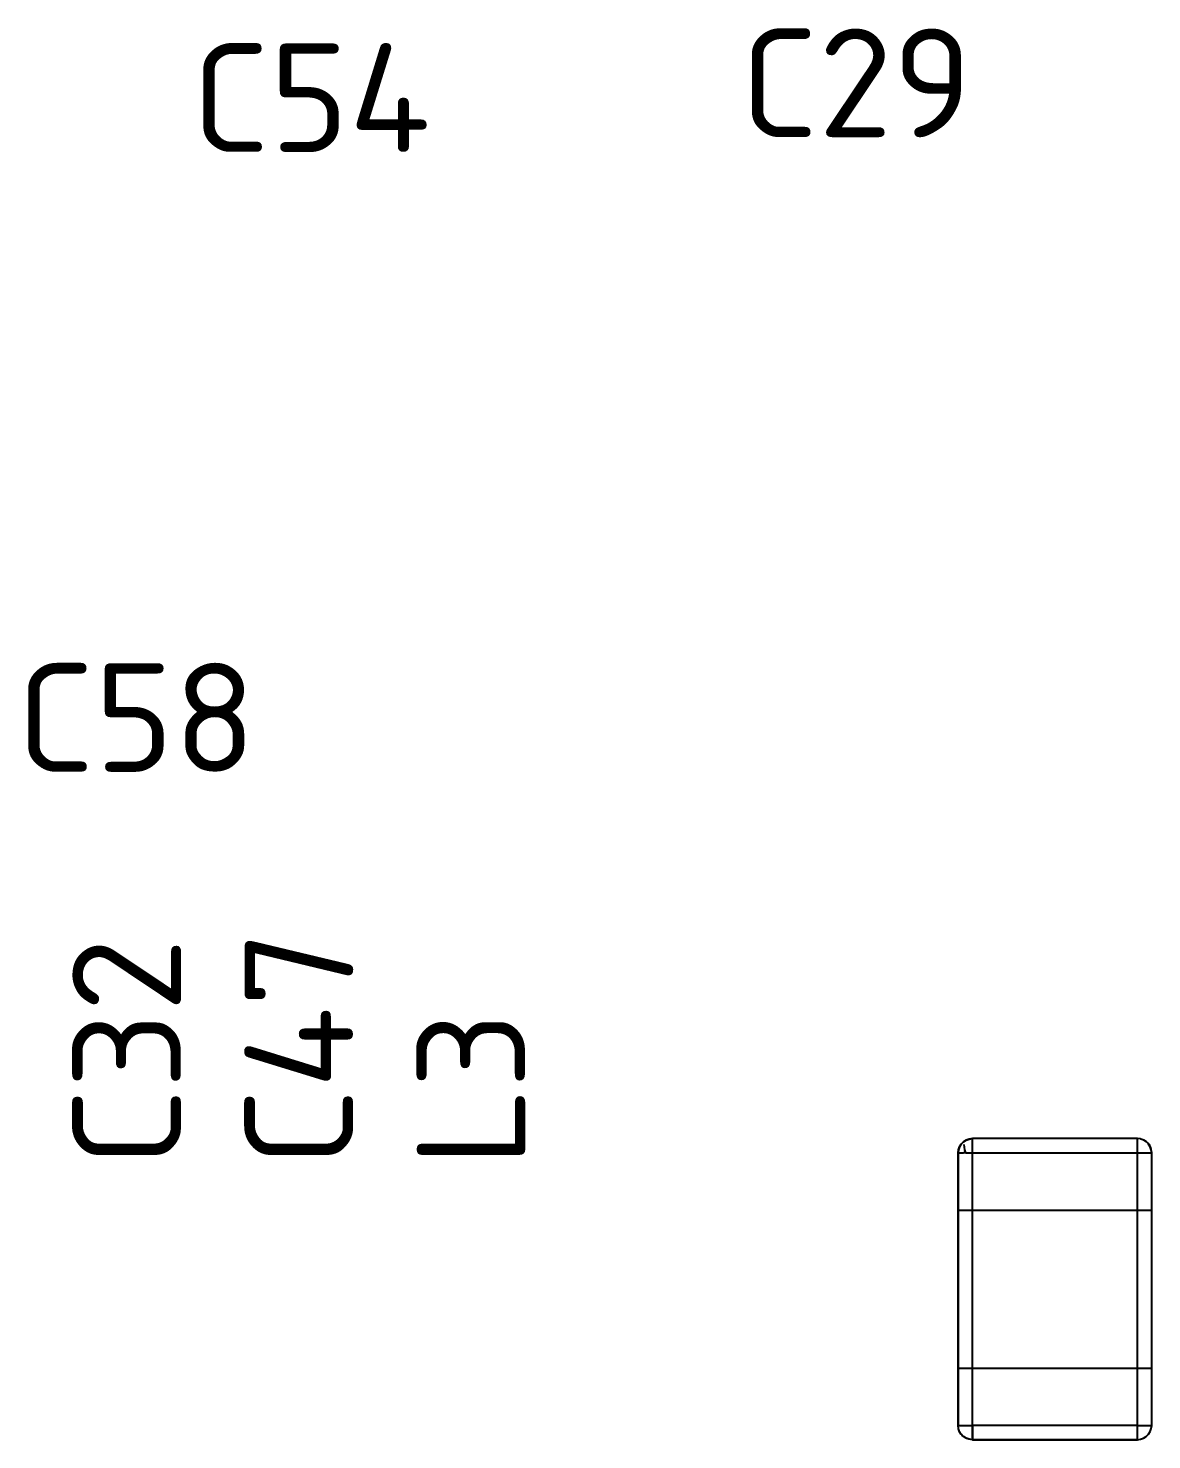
# Model space of a CAD drawing. Header units: inches. Extents: x 5 to 589, y -420 to -5.
# Drawn here: x 468.59 to 484.25, y -98.06 to -78.37 of the extents above; entities that cross this region are included whole.
import ezdxf

# ---------------------------------------------------------------- set-up
doc = ezdxf.new("R2010")
doc.units = ezdxf.units.IN
doc.header["$MEASUREMENT"] = 0
doc.styles.add('ISOCPEUR0', font='isocpeur.ttf', dxfattribs={"height": 2.87999})

msp = doc.modelspace()

# ---------------------------------------------------------------- linework, layer by layer
at = {"color": 7, "true_color": 0xffffff}
for p, q in [((481.668, -93.876), (481.63, -93.9)), ((481.63, -93.9), (481.668, -93.876)), ((481.71, -93.862), (481.668, -93.876)), ((481.668, -93.876), (481.71, -93.862)), ((481.754, -93.856), (481.71, -93.862)), ((481.71, -93.862), (481.754, -93.856)), ((484.054, -93.856), (481.754, -93.856)), ((481.754, -93.862), (481.754, -93.856)), ((484.054, -93.856), (481.754, -93.856)), ((481.754, -93.876), (481.754, -93.862)), ((481.754, -93.9), (481.754, -93.876)), ((484.096, -93.86), (484.054, -93.856)), ((484.054, -93.862), (484.054, -93.856)), ((484.096, -93.86), (484.054, -93.856)), ((484.054, -93.876), (484.054, -93.862)), ((484.054, -93.9), (484.054, -93.876)), ((484.104, -93.864), (484.096, -93.86)), ((484.104, -93.864), (484.096, -93.86)), ((484.098, -93.862), (484.098, -93.86)), ((484.142, -93.876), (484.104, -93.864)), ((484.142, -93.876), (484.104, -93.864)), ((484.18, -93.9), (484.142, -93.876)), ((484.18, -93.9), (484.142, -93.876)), ((481.558, -94.012), (481.554, -94.056)), ((481.554, -94.056), (481.558, -94.012)), ((481.554, -94.056), (481.554, -94.856)), ((481.554, -94.056), (481.558, -94.056)), ((481.554, -94.856), (481.554, -94.056)), ((481.574, -93.97), (481.558, -94.012)), ((481.558, -94.012), (481.574, -93.97)), ((481.558, -94.056), (481.574, -94.056)), ((481.598, -93.932), (481.574, -93.97)), ((481.574, -93.97), (481.598, -93.932)), ((481.574, -94.056), (481.596, -94.056)), ((481.596, -94.056), (481.628, -94.056)), ((481.63, -93.9), (481.598, -93.932)), ((481.598, -93.932), (481.63, -93.9)), ((481.664, -94.056), (481.628, -94.056)), ((481.642, -93.976), (481.638, -93.94)), ((481.65, -94.014), (481.642, -93.976)), ((481.664, -94.056), (481.65, -94.014)), ((481.664, -94.056), (481.694, -94.056)), ((481.694, -94.056), (481.724, -94.056)), ((481.724, -94.056), (481.754, -94.056)), ((481.754, -93.932), (481.754, -93.9)), ((481.754, -93.97), (481.754, -93.932)), ((481.754, -94.012), (481.754, -93.97)), ((481.754, -94.056), (481.754, -94.012)), ((481.754, -94.056), (484.054, -94.056)), ((481.754, -94.856), (481.754, -94.056)), ((484.054, -93.932), (484.054, -93.9)), ((484.054, -93.97), (484.054, -93.932)), ((484.054, -94.012), (484.054, -93.97)), ((484.054, -94.056), (484.054, -94.012)), ((484.054, -94.056), (484.098, -94.056)), ((484.054, -94.856), (484.054, -94.056)), ((484.098, -94.056), (484.14, -94.056)), ((484.14, -94.056), (484.178, -94.056)), ((484.18, -93.9), (484.178, -93.9)), ((484.178, -94.056), (484.21, -94.056)), ((484.196, -93.914), (484.18, -93.9)), ((484.196, -93.914), (484.18, -93.902)), ((484.21, -93.932), (484.196, -93.914)), ((484.21, -93.932), (484.196, -93.914)), ((484.234, -93.97), (484.21, -93.932)), ((484.234, -93.97), (484.21, -93.932)), ((484.216, -93.938), (484.21, -93.932)), ((484.21, -94.056), (484.234, -94.056)), ((484.23, -93.962), (484.216, -93.938)), ((484.248, -94.012), (484.234, -93.97)), ((484.248, -94.012), (484.234, -93.97)), ((484.236, -93.972), (484.234, -93.97)), ((484.234, -94.056), (484.248, -94.056)), ((484.246, -94.004), (484.236, -93.972)), ((484.254, -94.056), (484.248, -94.012)), ((484.254, -94.056), (484.248, -94.012)), ((484.25, -94.012), (484.248, -94.012)), ((484.248, -94.056), (484.254, -94.056)), ((484.254, -94.856), (484.254, -94.056)), ((484.254, -94.856), (484.254, -94.056)), ((481.554, -94.856), (481.554, -97.056)), ((481.554, -94.856), (481.558, -94.856)), ((481.554, -97.056), (481.554, -94.856)), ((481.554, -94.856), (481.558, -94.856)), ((481.558, -94.856), (481.574, -94.856)), ((481.558, -94.856), (481.574, -94.856)), ((481.574, -94.856), (481.598, -94.856)), ((481.574, -94.856), (481.598, -94.856)), ((481.598, -94.856), (481.63, -94.856)), ((481.598, -94.856), (481.63, -94.856)), ((481.63, -94.856), (481.668, -94.856)), ((481.63, -94.856), (481.668, -94.856)), ((481.668, -94.856), (481.71, -94.856)), ((481.668, -94.856), (481.71, -94.856)), ((481.71, -94.856), (481.754, -94.856)), ((481.71, -94.856), (481.754, -94.856)), ((481.754, -94.856), (484.054, -94.856)), ((481.754, -94.856), (484.054, -94.856)), ((481.754, -97.056), (481.754, -94.856)), ((484.054, -94.856), (484.098, -94.856)), ((484.054, -94.856), (484.098, -94.856)), ((484.054, -97.056), (484.054, -94.856)), ((484.098, -94.856), (484.14, -94.856)), ((484.098, -94.856), (484.14, -94.856)), ((484.14, -94.856), (484.178, -94.856)), ((484.14, -94.856), (484.178, -94.856)), ((484.178, -94.856), (484.21, -94.856)), ((484.178, -94.856), (484.21, -94.856)), ((484.21, -94.856), (484.234, -94.856)), ((484.21, -94.856), (484.234, -94.856)), ((484.234, -94.856), (484.248, -94.856)), ((484.234, -94.856), (484.248, -94.856)), ((484.248, -94.856), (484.254, -94.856)), ((484.248, -94.856), (484.254, -94.856)), ((484.254, -97.056), (484.254, -94.856)), ((484.254, -97.056), (484.254, -94.856)), ((481.554, -97.056), (481.554, -97.856)), ((481.554, -97.056), (481.558, -97.056)), ((481.554, -97.856), (481.554, -97.056)), ((481.554, -97.056), (481.558, -97.056)), ((481.558, -97.056), (481.574, -97.056)), ((481.558, -97.056), (481.574, -97.056)), ((481.574, -97.056), (481.598, -97.056)), ((481.574, -97.056), (481.598, -97.056)), ((481.598, -97.056), (481.63, -97.056)), ((481.598, -97.056), (481.63, -97.056)), ((481.63, -97.056), (481.668, -97.056)), ((481.63, -97.056), (481.668, -97.056)), ((481.668, -97.056), (481.71, -97.056)), ((481.668, -97.056), (481.71, -97.056)), ((481.71, -97.056), (481.754, -97.056)), ((481.71, -97.056), (481.754, -97.056)), ((481.754, -97.056), (484.054, -97.056)), ((481.754, -97.056), (484.054, -97.056)), ((481.754, -97.856), (481.754, -97.056)), ((484.054, -97.056), (484.098, -97.056)), ((484.054, -97.056), (484.098, -97.056)), ((484.054, -97.856), (484.054, -97.056)), ((484.098, -97.056), (484.14, -97.056)), ((484.098, -97.056), (484.14, -97.056)), ((484.14, -97.056), (484.178, -97.056)), ((484.14, -97.056), (484.178, -97.056)), ((484.178, -97.056), (484.21, -97.056)), ((484.178, -97.056), (484.21, -97.056)), ((484.21, -97.056), (484.234, -97.056)), ((484.21, -97.056), (484.234, -97.056)), ((484.234, -97.056), (484.248, -97.056)), ((484.234, -97.056), (484.248, -97.056)), ((484.248, -97.056), (484.254, -97.056)), ((484.248, -97.056), (484.254, -97.056)), ((484.254, -97.856), (484.254, -97.056)), ((484.254, -97.856), (484.254, -97.056)), ((481.554, -97.856), (481.754, -97.856)), ((481.554, -97.856), (481.558, -97.856)), ((481.558, -97.898), (481.554, -97.856)), ((481.558, -97.856), (481.574, -97.856)), ((481.56, -97.906), (481.558, -97.898)), ((481.558, -97.9), (481.558, -97.9)), ((481.574, -97.944), (481.56, -97.906)), ((481.574, -97.856), (481.598, -97.856)), ((481.598, -97.982), (481.574, -97.944)), ((481.598, -97.856), (481.63, -97.856)), ((481.598, -97.982), (481.598, -97.98)), ((481.612, -97.998), (481.6, -97.984)), ((481.63, -98.012), (481.612, -97.998)), ((481.628, -98.012), (481.628, -98.012)), ((481.63, -97.856), (481.668, -97.856)), ((481.668, -98.036), (481.63, -98.012)), ((481.668, -97.856), (481.71, -97.856)), ((481.71, -97.856), (481.754, -97.856)), ((481.754, -97.856), (481.754, -98.056)), ((481.754, -97.9), (481.754, -97.856)), ((484.054, -97.856), (481.754, -97.856)), ((481.754, -97.942), (481.754, -97.9)), ((481.754, -97.98), (481.754, -97.942)), ((481.754, -98.012), (481.754, -97.98)), ((481.754, -98.036), (481.754, -98.012)), ((484.054, -97.9), (484.054, -97.856)), ((484.054, -97.856), (484.098, -97.856)), ((484.054, -97.942), (484.054, -97.9)), ((484.054, -97.98), (484.054, -97.942)), ((484.054, -98.012), (484.054, -97.98)), ((484.054, -98.036), (484.054, -98.012)), ((484.098, -97.856), (484.14, -97.856)), ((484.14, -97.856), (484.178, -97.856)), ((484.14, -98.036), (484.178, -98.012)), ((484.14, -98.036), (484.178, -98.012)), ((484.178, -97.856), (484.21, -97.856)), ((484.178, -98.012), (484.21, -97.98)), ((484.178, -98.012), (484.21, -97.98)), ((484.21, -97.856), (484.234, -97.856)), ((484.21, -97.98), (484.234, -97.942)), ((484.21, -97.98), (484.234, -97.942)), ((484.234, -97.856), (484.248, -97.856)), ((484.234, -97.942), (484.248, -97.9)), ((484.234, -97.942), (484.248, -97.9)), ((484.248, -97.9), (484.254, -97.856)), ((484.248, -97.856), (484.254, -97.856)), ((484.248, -97.9), (484.254, -97.856)), ((481.71, -98.05), (481.668, -98.036)), ((481.67, -98.038), (481.668, -98.036)), ((481.702, -98.048), (481.67, -98.038)), ((481.754, -98.056), (481.71, -98.05)), ((481.71, -98.052), (481.71, -98.052)), ((481.754, -98.05), (481.754, -98.036)), ((481.754, -98.056), (481.754, -98.05)), ((481.754, -98.056), (484.054, -98.056)), ((484.054, -98.056), (481.754, -98.056)), ((484.054, -98.05), (484.054, -98.036)), ((484.054, -98.056), (484.098, -98.05)), ((484.054, -98.056), (484.054, -98.05)), ((484.054, -98.056), (484.098, -98.05)), ((484.098, -98.05), (484.14, -98.036)), ((484.098, -98.05), (484.14, -98.036))]:
    msp.add_line(p, q, dxfattribs=at)
at = {"color": 18, "true_color": 0x000000}
for p, q in [((481.668, -93.876), (481.63, -93.9)), ((481.63, -93.9), (481.668, -93.876)), ((481.71, -93.862), (481.668, -93.876)), ((481.668, -93.876), (481.71, -93.862)), ((481.754, -93.856), (481.71, -93.862)), ((481.71, -93.862), (481.754, -93.856)), ((484.054, -93.856), (481.754, -93.856)), ((481.754, -93.862), (481.754, -93.856)), ((484.054, -93.856), (481.754, -93.856)), ((481.754, -93.876), (481.754, -93.862)), ((481.754, -93.9), (481.754, -93.876)), ((484.096, -93.86), (484.054, -93.856)), ((484.054, -93.862), (484.054, -93.856)), ((484.096, -93.86), (484.054, -93.856)), ((484.054, -93.876), (484.054, -93.862)), ((484.054, -93.9), (484.054, -93.876)), ((484.104, -93.864), (484.096, -93.86)), ((484.104, -93.864), (484.096, -93.86)), ((484.098, -93.862), (484.098, -93.86)), ((484.142, -93.876), (484.104, -93.864)), ((484.142, -93.876), (484.104, -93.864)), ((484.18, -93.9), (484.142, -93.876)), ((484.18, -93.9), (484.142, -93.876)), ((481.558, -94.012), (481.554, -94.056)), ((481.554, -94.056), (481.558, -94.012)), ((481.554, -94.056), (481.554, -94.856)), ((481.554, -94.056), (481.558, -94.056)), ((481.554, -94.856), (481.554, -94.056)), ((481.574, -93.97), (481.558, -94.012)), ((481.558, -94.012), (481.574, -93.97)), ((481.558, -94.056), (481.574, -94.056)), ((481.598, -93.932), (481.574, -93.97)), ((481.574, -93.97), (481.598, -93.932)), ((481.574, -94.056), (481.596, -94.056)), ((481.596, -94.056), (481.628, -94.056)), ((481.63, -93.9), (481.598, -93.932)), ((481.598, -93.932), (481.63, -93.9)), ((481.664, -94.056), (481.628, -94.056)), ((481.642, -93.976), (481.638, -93.94)), ((481.65, -94.014), (481.642, -93.976)), ((481.664, -94.056), (481.65, -94.014)), ((481.664, -94.056), (481.694, -94.056)), ((481.694, -94.056), (481.724, -94.056)), ((481.724, -94.056), (481.754, -94.056)), ((481.754, -93.932), (481.754, -93.9)), ((481.754, -93.97), (481.754, -93.932)), ((481.754, -94.012), (481.754, -93.97)), ((481.754, -94.056), (481.754, -94.012)), ((481.754, -94.056), (484.054, -94.056)), ((481.754, -94.856), (481.754, -94.056)), ((484.054, -93.932), (484.054, -93.9)), ((484.054, -93.97), (484.054, -93.932)), ((484.054, -94.012), (484.054, -93.97)), ((484.054, -94.056), (484.054, -94.012)), ((484.054, -94.056), (484.098, -94.056)), ((484.054, -94.856), (484.054, -94.056)), ((484.098, -94.056), (484.14, -94.056)), ((484.14, -94.056), (484.178, -94.056)), ((484.18, -93.9), (484.178, -93.9)), ((484.178, -94.056), (484.21, -94.056)), ((484.196, -93.914), (484.18, -93.9)), ((484.196, -93.914), (484.18, -93.902)), ((484.21, -93.932), (484.196, -93.914)), ((484.21, -93.932), (484.196, -93.914)), ((484.234, -93.97), (484.21, -93.932)), ((484.234, -93.97), (484.21, -93.932)), ((484.216, -93.938), (484.21, -93.932)), ((484.21, -94.056), (484.234, -94.056)), ((484.23, -93.962), (484.216, -93.938)), ((484.248, -94.012), (484.234, -93.97)), ((484.248, -94.012), (484.234, -93.97)), ((484.236, -93.972), (484.234, -93.97)), ((484.234, -94.056), (484.248, -94.056)), ((484.246, -94.004), (484.236, -93.972)), ((484.254, -94.056), (484.248, -94.012)), ((484.254, -94.056), (484.248, -94.012)), ((484.25, -94.012), (484.248, -94.012)), ((484.248, -94.056), (484.254, -94.056)), ((484.254, -94.856), (484.254, -94.056)), ((484.254, -94.856), (484.254, -94.056)), ((481.554, -94.856), (481.554, -97.056)), ((481.554, -94.856), (481.558, -94.856)), ((481.554, -97.056), (481.554, -94.856)), ((481.554, -94.856), (481.558, -94.856)), ((481.558, -94.856), (481.574, -94.856)), ((481.558, -94.856), (481.574, -94.856)), ((481.574, -94.856), (481.598, -94.856)), ((481.574, -94.856), (481.598, -94.856)), ((481.598, -94.856), (481.63, -94.856)), ((481.598, -94.856), (481.63, -94.856)), ((481.63, -94.856), (481.668, -94.856)), ((481.63, -94.856), (481.668, -94.856)), ((481.668, -94.856), (481.71, -94.856)), ((481.668, -94.856), (481.71, -94.856)), ((481.71, -94.856), (481.754, -94.856)), ((481.71, -94.856), (481.754, -94.856)), ((481.754, -94.856), (484.054, -94.856)), ((481.754, -94.856), (484.054, -94.856)), ((481.754, -97.056), (481.754, -94.856)), ((484.054, -94.856), (484.098, -94.856)), ((484.054, -94.856), (484.098, -94.856)), ((484.054, -97.056), (484.054, -94.856)), ((484.098, -94.856), (484.14, -94.856)), ((484.098, -94.856), (484.14, -94.856)), ((484.14, -94.856), (484.178, -94.856)), ((484.14, -94.856), (484.178, -94.856)), ((484.178, -94.856), (484.21, -94.856)), ((484.178, -94.856), (484.21, -94.856)), ((484.21, -94.856), (484.234, -94.856)), ((484.21, -94.856), (484.234, -94.856)), ((484.234, -94.856), (484.248, -94.856)), ((484.234, -94.856), (484.248, -94.856)), ((484.248, -94.856), (484.254, -94.856)), ((484.248, -94.856), (484.254, -94.856)), ((484.254, -97.056), (484.254, -94.856)), ((484.254, -97.056), (484.254, -94.856)), ((481.554, -97.056), (481.554, -97.856)), ((481.554, -97.056), (481.558, -97.056)), ((481.554, -97.856), (481.554, -97.056)), ((481.554, -97.056), (481.558, -97.056)), ((481.558, -97.056), (481.574, -97.056)), ((481.558, -97.056), (481.574, -97.056)), ((481.574, -97.056), (481.598, -97.056)), ((481.574, -97.056), (481.598, -97.056)), ((481.598, -97.056), (481.63, -97.056)), ((481.598, -97.056), (481.63, -97.056)), ((481.63, -97.056), (481.668, -97.056)), ((481.63, -97.056), (481.668, -97.056)), ((481.668, -97.056), (481.71, -97.056)), ((481.668, -97.056), (481.71, -97.056)), ((481.71, -97.056), (481.754, -97.056)), ((481.71, -97.056), (481.754, -97.056)), ((481.754, -97.056), (484.054, -97.056)), ((481.754, -97.056), (484.054, -97.056)), ((481.754, -97.856), (481.754, -97.056)), ((484.054, -97.056), (484.098, -97.056)), ((484.054, -97.056), (484.098, -97.056)), ((484.054, -97.856), (484.054, -97.056)), ((484.098, -97.056), (484.14, -97.056)), ((484.098, -97.056), (484.14, -97.056)), ((484.14, -97.056), (484.178, -97.056)), ((484.14, -97.056), (484.178, -97.056)), ((484.178, -97.056), (484.21, -97.056)), ((484.178, -97.056), (484.21, -97.056)), ((484.21, -97.056), (484.234, -97.056)), ((484.21, -97.056), (484.234, -97.056)), ((484.234, -97.056), (484.248, -97.056)), ((484.234, -97.056), (484.248, -97.056)), ((484.248, -97.056), (484.254, -97.056)), ((484.248, -97.056), (484.254, -97.056)), ((484.254, -97.856), (484.254, -97.056)), ((484.254, -97.856), (484.254, -97.056)), ((481.554, -97.856), (481.754, -97.856)), ((481.554, -97.856), (481.558, -97.856)), ((481.558, -97.898), (481.554, -97.856)), ((481.558, -97.856), (481.574, -97.856)), ((481.56, -97.906), (481.558, -97.898)), ((481.558, -97.9), (481.558, -97.9)), ((481.574, -97.944), (481.56, -97.906)), ((481.574, -97.856), (481.598, -97.856)), ((481.598, -97.982), (481.574, -97.944)), ((481.598, -97.856), (481.63, -97.856)), ((481.598, -97.982), (481.598, -97.98)), ((481.612, -97.998), (481.6, -97.984)), ((481.63, -98.012), (481.612, -97.998)), ((481.628, -98.012), (481.628, -98.012)), ((481.63, -97.856), (481.668, -97.856)), ((481.668, -98.036), (481.63, -98.012)), ((481.668, -97.856), (481.71, -97.856)), ((481.71, -97.856), (481.754, -97.856)), ((481.754, -97.856), (481.754, -98.056)), ((481.754, -97.9), (481.754, -97.856)), ((484.054, -97.856), (481.754, -97.856)), ((481.754, -97.942), (481.754, -97.9)), ((481.754, -97.98), (481.754, -97.942)), ((481.754, -98.012), (481.754, -97.98)), ((481.754, -98.036), (481.754, -98.012)), ((484.054, -97.9), (484.054, -97.856)), ((484.054, -97.856), (484.098, -97.856)), ((484.054, -97.942), (484.054, -97.9)), ((484.054, -97.98), (484.054, -97.942)), ((484.054, -98.012), (484.054, -97.98)), ((484.054, -98.036), (484.054, -98.012)), ((484.098, -97.856), (484.14, -97.856)), ((484.14, -97.856), (484.178, -97.856)), ((484.14, -98.036), (484.178, -98.012)), ((484.14, -98.036), (484.178, -98.012)), ((484.178, -97.856), (484.21, -97.856)), ((484.178, -98.012), (484.21, -97.98)), ((484.178, -98.012), (484.21, -97.98)), ((484.21, -97.856), (484.234, -97.856)), ((484.21, -97.98), (484.234, -97.942)), ((484.21, -97.98), (484.234, -97.942)), ((484.234, -97.856), (484.248, -97.856)), ((484.234, -97.942), (484.248, -97.9)), ((484.234, -97.942), (484.248, -97.9)), ((484.248, -97.9), (484.254, -97.856)), ((484.248, -97.856), (484.254, -97.856)), ((484.248, -97.9), (484.254, -97.856)), ((481.71, -98.05), (481.668, -98.036)), ((481.67, -98.038), (481.668, -98.036)), ((481.702, -98.048), (481.67, -98.038)), ((481.754, -98.056), (481.71, -98.05)), ((481.71, -98.052), (481.71, -98.052)), ((481.754, -98.05), (481.754, -98.036)), ((481.754, -98.056), (481.754, -98.05)), ((481.754, -98.056), (484.054, -98.056)), ((484.054, -98.056), (481.754, -98.056)), ((484.054, -98.05), (484.054, -98.036)), ((484.054, -98.056), (484.098, -98.05)), ((484.054, -98.056), (484.054, -98.05)), ((484.054, -98.056), (484.098, -98.05)), ((484.098, -98.05), (484.14, -98.036)), ((484.098, -98.05), (484.14, -98.036))]:
    msp.add_line(p, q, dxfattribs=at)

# ---------------------------------------------------------------- texts
at = {"color": 18, "true_color": 0x000000, "style": 'ISOCPEUR0'}
for s, p in [('C29', (478.515, -79.892)), ('C54', (470.866, -80.098)), ('C58', (468.424, -88.742))]:
    msp.add_text(s, height=1.5158, dxfattribs=at).set_placement(p)
for s, p in [('C47', (473.119, -94.247)), ('C32', (470.719, -94.247)), ('L3', (475.519, -94.247))]:
    msp.add_text(s, height=1.5158, rotation=90, dxfattribs=at).set_placement(p)

doc.saveas('drawing.dxf')
